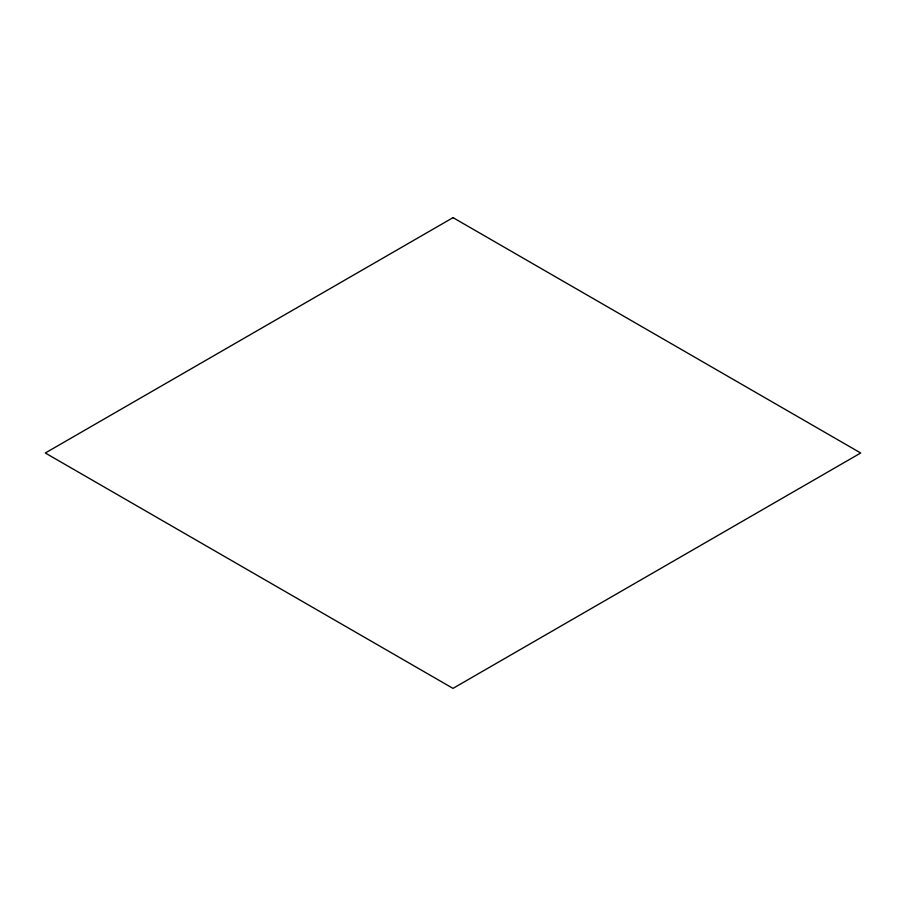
<?xml version="1.0" encoding="UTF-8"?>
<svg xmlns="http://www.w3.org/2000/svg" width="906" height="906" viewBox="0 0 906 906"><rect width="100%" height="100%" fill="white"/><g stroke="black" fill="none" stroke-linecap="round" stroke-linejoin="round"><path stroke-width="1.36" d="M453.045 217.644L45.3 453L453 688.379L860.7 453L453 217.621"/></g></svg>
